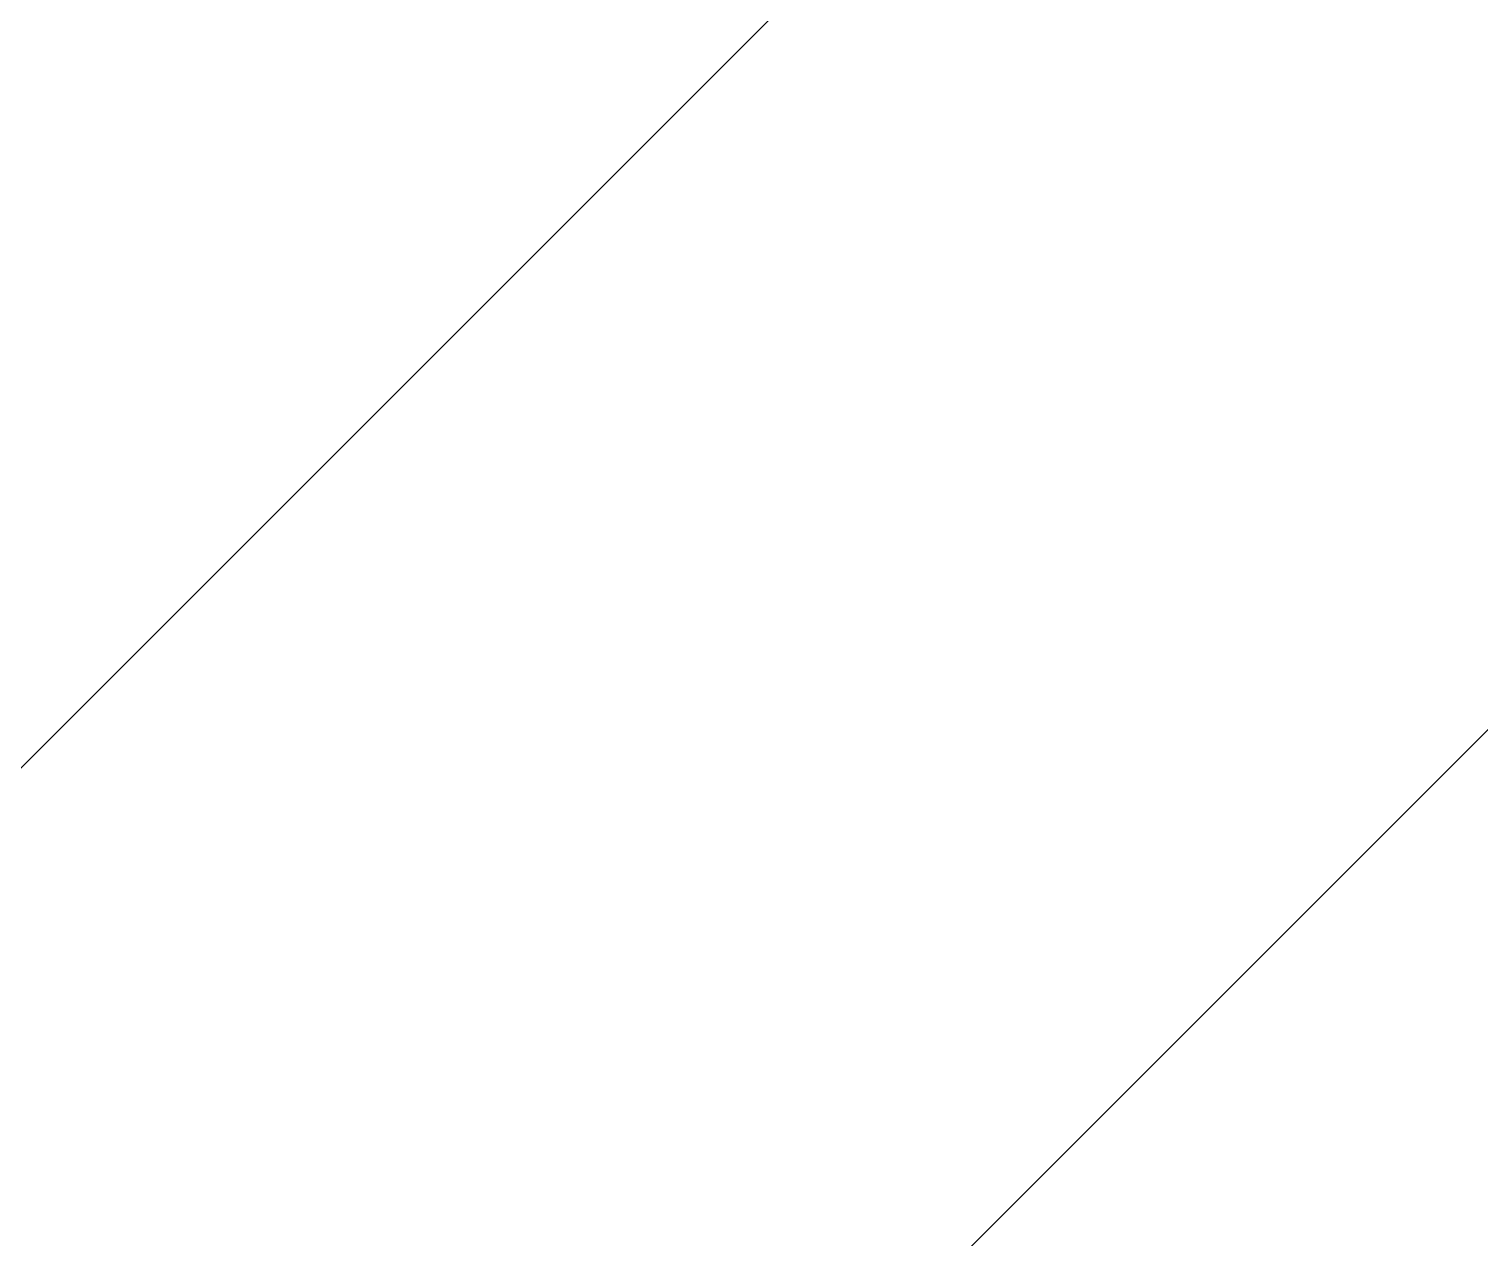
# Model space of a CAD drawing. Header units: millimetres. Extents: x 1084702 to 1166801, y 36632 to 124519.
# Drawn here: x 1102163.7 to 1102619.7, y 44588.2 to 44968.2 of the extents above; entities that cross this region are included whole.
import ezdxf

# ---------------------------------------------------------------- set-up
doc = ezdxf.new("R2010")
doc.units = ezdxf.units.MM
doc.header["$LTSCALE"] = 250
doc.layers.get('0').update_dxf_attribs({"color": 255})
doc.layers.add('%posline', color=240, linetype='Continuous')
doc.layers.add('%symbol', color=1, linetype='Continuous')
doc.styles.add('ROMANS', font='ROMANS.shx', dxfattribs={"height": 100})
doc.dimstyles.new('dott', dxfattribs={"dimscale": 100, "dimtxt": 150, "dimasz": 0.01, "dimexe": 0.5, "dimexo": 1, "dimgap": 1, "dimtad": 1, "dimdsep": 46, "dimtxsty": 'ROMANS', "dimcen": 1.5, "dimclrd": 1, "dimclre": 1, "dimclrt": 2, "dimazin": 2, "dimtfac": 1, "dimtmove": 2, "dimatfit": 3, "dimldrblk": 'DOT', "dimfxl": 1, "dimtvp": 100, "dimtolj": 1, "dimarcsym": 0})

# ---------------------------------------------------------------- blocks, each defined once
blk = doc.blocks.new('_Dot')
at = {"color": 0, "linetype": 'ByBlock', "lineweight": -2}
blk.add_line((-0.5, 0), (-1, 0), dxfattribs=at)
at = {"color": 0, "linetype": 'ByBlock', "const_width": 0.5}
blk.add_lwpolyline([(-0.25, 0, 1), (0.25, 0, 1)], format="xyb", close=True, dxfattribs=at)

msp = doc.modelspace()

# ---------------------------------------------------------------- hatches: boundary and pattern name
at = {"layer": '%symbol', "true_color": 0x939598}
h = msp.add_hatch(dxfattribs=at)
h.set_pattern_fill('ANSI31', color=252, scale=100)
h.paths.add_polyline_path([(1097892.6, 52632.31), (1097892.6, 43032.31), (1109392.6, 43032.31), (1109392.6, 52632.31)])

# ---------------------------------------------------------------- leaders
at = {"layer": '%posline', "linetype": 'ByBlock'}
msp.add_leader([(1106280.81, 47363.31), (1101490.53, 42238.05)], dimstyle='dott', override={"dimasz": 2, "dimgap": 1, "dimtad": 0, "dimclrd": 256}, dxfattribs=at)

doc.saveas('drawing.dxf')
